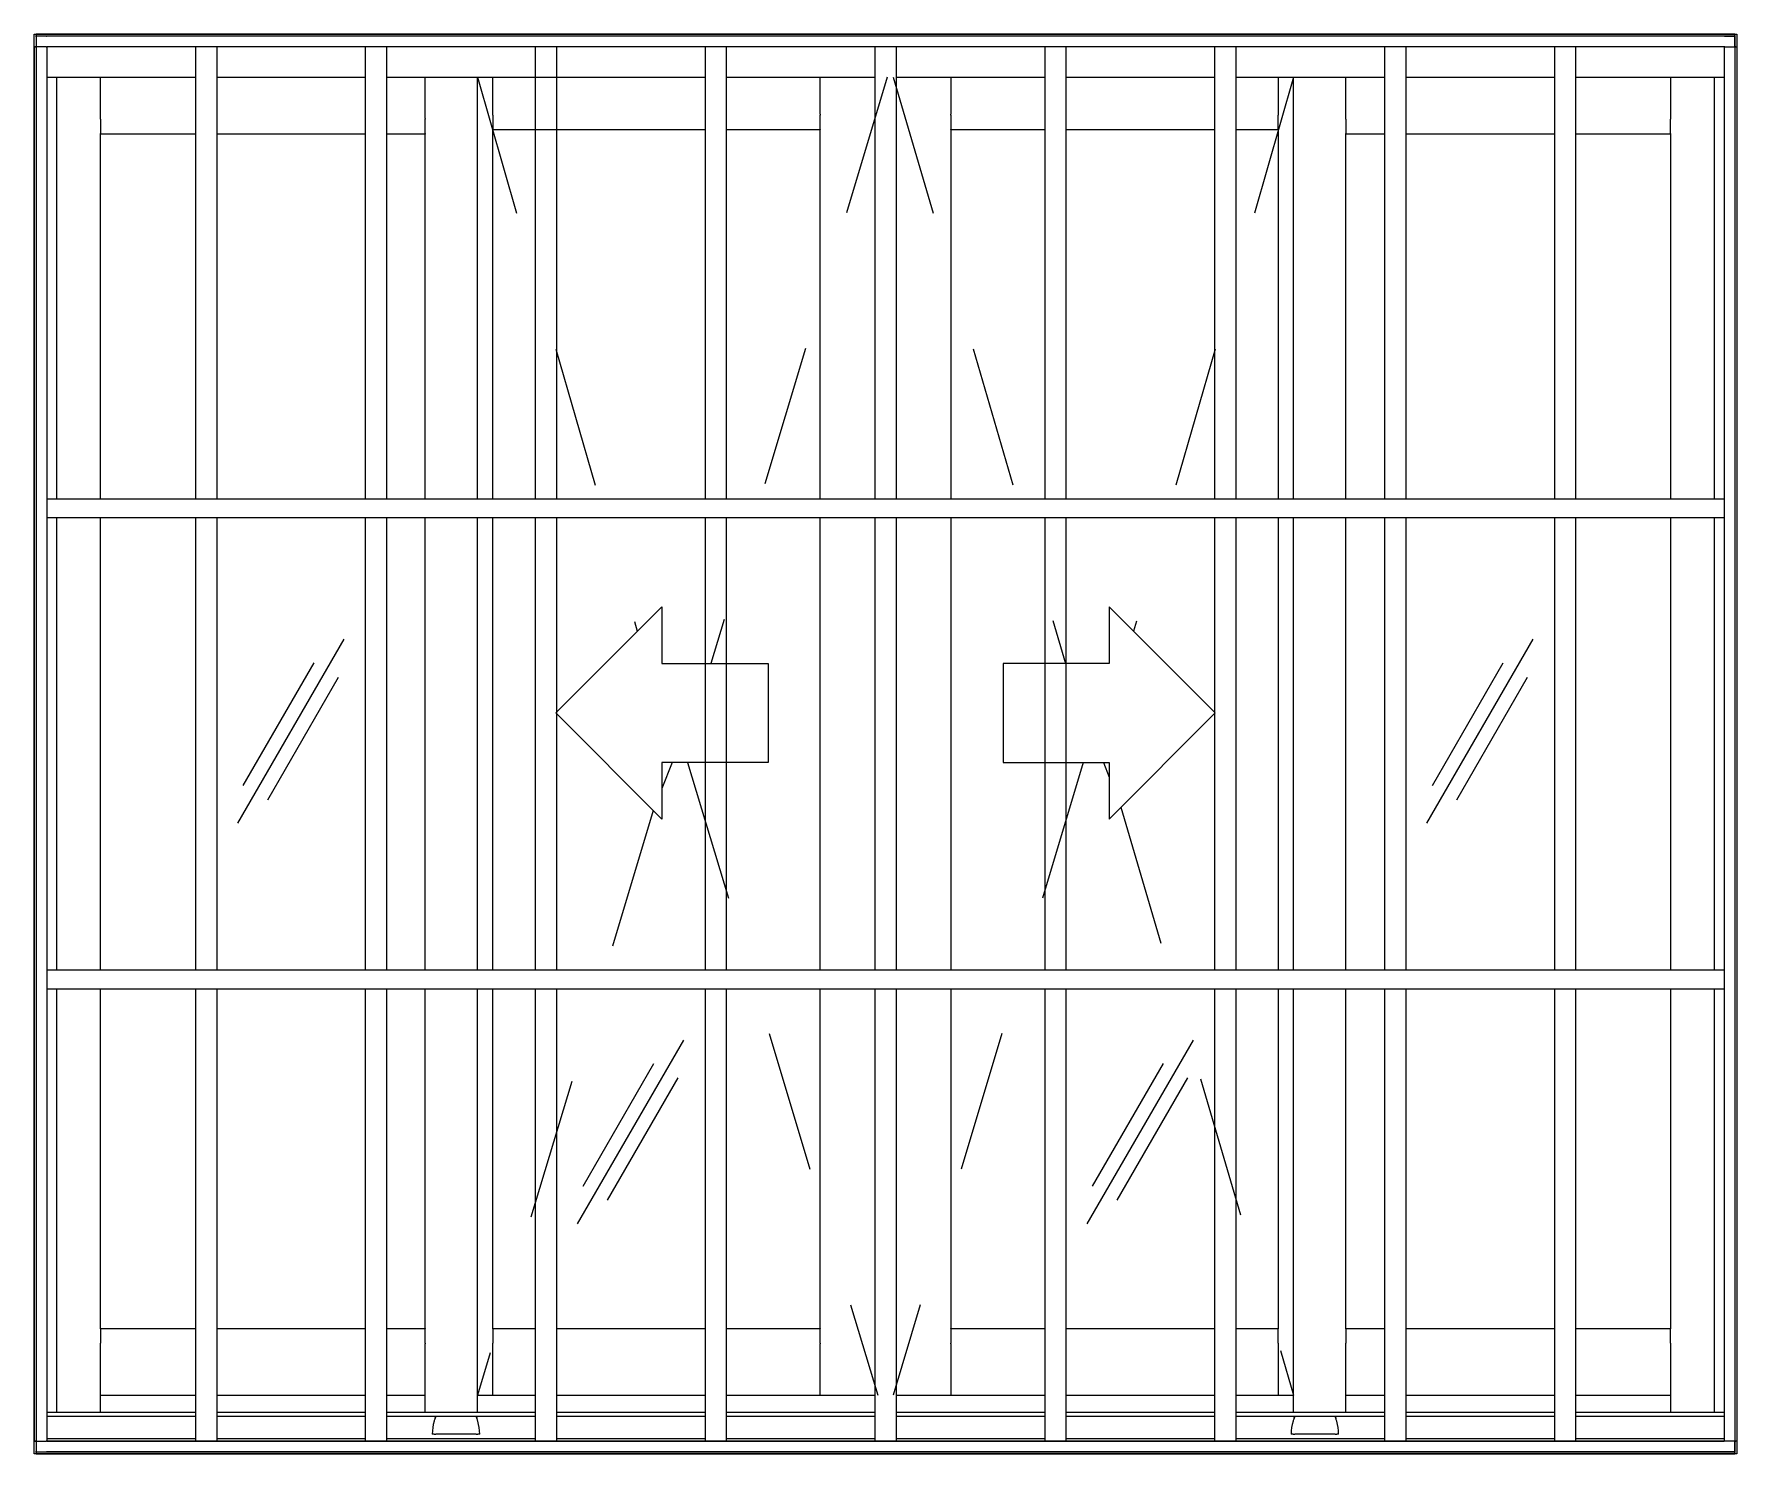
# Model space of a CAD drawing. Header units: millimetres. Extents: x 210.38 to 211.58, y 1050.05 to 1051.05.
import ezdxf

# ---------------------------------------------------------------- set-up
doc = ezdxf.new("R2010")
doc.units = ezdxf.units.MM
doc.header["$LTSCALE"] = 0.5
doc.linetypes.add('HIDDEN2', pattern=[0.1875, 0.125, -0.0625])
doc.layers.add('Gravia_Janelas', color=1, linetype='Continuous')
doc.layers.add('Gravia_Janelas_hidden2', color=1, linetype='HIDDEN2')

msp = doc.modelspace()

# ---------------------------------------------------------------- linework, layer by layer
at = {"layer": 'Gravia_Janelas'}
for p, q in [((211.5809, 1051.0511), (210.3809, 1051.0511)), ((210.3809, 1051.051), (210.3809, 1051.0511)), ((210.3809, 1051.051), (210.3809, 1051.0503)), ((210.3809, 1051.0501), (210.3809, 1051.0503)), ((210.3809, 1051.0501), (210.3809, 1051.0496)), ((210.3809, 1051.0496), (210.3813, 1051.0496)), ((210.3809, 1051.0496), (210.3809, 1050.0496)), ((210.3809, 1051.0492), (210.3809, 1051.0496)), ((211.5809, 1051.0496), (210.3809, 1051.0496)), ((210.3809, 1051.0492), (210.3809, 1051.0425)), ((210.3881, 1051.0496), (210.3813, 1051.0496)), ((210.3881, 1051.0496), (210.3885, 1051.0496)), ((211.5733, 1051.0496), (210.3885, 1051.0496)), ((211.5737, 1051.0496), (211.5733, 1051.0496)), ((211.5737, 1051.0496), (211.5805, 1051.0496)), ((211.5809, 1051.0496), (211.5805, 1051.0496)), ((211.5809, 1051.0511), (211.5809, 1051.051)), ((211.5809, 1051.0503), (211.5809, 1051.051)), ((211.5809, 1051.0503), (211.5809, 1051.0501)), ((211.5809, 1051.0496), (211.5809, 1051.0501)), ((211.5809, 1051.0496), (211.5809, 1050.0496)), ((211.5809, 1051.0496), (211.5809, 1051.0492)), ((211.5809, 1051.0425), (211.5809, 1051.0492)), ((210.3794, 1051.042), (210.3794, 1050.0572)), ((210.3794, 1051.042), (210.3795, 1051.042)), ((210.3802, 1051.042), (210.3795, 1051.042)), ((210.3802, 1051.042), (210.3805, 1051.042)), ((210.3809, 1051.042), (210.3805, 1051.042)), ((210.3809, 1051.042), (210.3809, 1051.0425)), ((210.3809, 1051.042), (210.3809, 1050.0572)), ((210.3809, 1051.042), (210.3813, 1051.042)), ((210.388, 1051.042), (210.3813, 1051.042)), ((210.388, 1051.042), (210.3885, 1051.042)), ((211.5733, 1051.042), (210.3885, 1051.042)), ((210.3885, 1051.042), (210.3885, 1050.0572)), ((211.5733, 1051.042), (210.3885, 1051.042)), ((210.3885, 1051.042), (210.3885, 1050.0572)), ((210.4934, 1051.042), (210.4934, 1050.7226)), ((210.5084, 1051.042), (210.5084, 1050.7226)), ((210.6134, 1051.042), (210.6134, 1050.7226)), ((210.6284, 1051.042), (210.6284, 1050.7226)), ((210.7334, 1051.042), (210.7334, 1050.7226)), ((210.7484, 1051.042), (210.7484, 1050.7226)), ((210.8534, 1051.042), (210.8534, 1050.7226)), ((210.8684, 1051.042), (210.8684, 1050.7226)), ((210.9734, 1051.042), (210.9734, 1050.7226)), ((210.9884, 1051.042), (210.9884, 1050.7226)), ((211.0934, 1051.042), (211.0934, 1050.7226)), ((211.1084, 1051.042), (211.1084, 1050.7226)), ((211.2134, 1051.042), (211.2134, 1050.7226)), ((211.2284, 1051.042), (211.2284, 1050.7226)), ((211.3334, 1051.042), (211.3334, 1050.7226)), ((211.3484, 1051.042), (211.3484, 1050.7226)), ((211.4534, 1051.042), (211.4534, 1050.7226)), ((211.4684, 1051.042), (211.4684, 1050.7226)), ((211.5733, 1051.042), (211.5733, 1050.0572)), ((211.5733, 1051.042), (211.5733, 1050.0572)), ((211.5738, 1051.042), (211.5733, 1051.042)), ((211.5738, 1051.042), (211.5805, 1051.042)), ((211.5809, 1051.042), (211.5805, 1051.042)), ((211.5809, 1051.0425), (211.5809, 1051.042)), ((211.5809, 1051.042), (211.5809, 1050.0572)), ((211.5809, 1051.042), (211.5813, 1051.042)), ((211.5816, 1051.042), (211.5813, 1051.042)), ((211.5816, 1051.042), (211.5823, 1051.042)), ((211.5824, 1051.042), (211.5823, 1051.042)), ((211.5824, 1051.042), (211.5824, 1050.0572)), ((210.3885, 1051.0206), (210.4934, 1051.0206)), ((210.3955, 1050.7226), (210.3955, 1051.0206)), ((210.4263, 1050.9915), (210.4263, 1051.0206)), ((210.5084, 1051.0206), (210.6134, 1051.0206)), ((210.6284, 1051.0206), (210.8534, 1051.0206)), ((210.6558, 1050.9915), (210.6558, 1051.0206)), ((210.6926, 1050.7226), (210.6926, 1051.0206)), ((210.7036, 1050.9945), (210.7036, 1051.0206)), ((210.8684, 1051.0206), (210.9734, 1051.0206)), ((210.9347, 1050.9945), (210.9347, 1051.0206)), ((210.9884, 1051.0206), (211.0934, 1051.0206)), ((211.0271, 1051.0206), (211.0271, 1050.9945)), ((211.1084, 1051.0206), (211.2134, 1051.0206)), ((211.2284, 1051.0206), (211.3334, 1051.0206)), ((211.2582, 1051.0206), (211.2582, 1050.9945)), ((211.2692, 1050.7226), (211.2692, 1051.0206)), ((211.306, 1050.9915), (211.306, 1051.0206)), ((211.3484, 1051.0206), (211.4534, 1051.0206)), ((211.4684, 1051.0206), (211.5733, 1051.0206)), ((211.5355, 1051.0206), (211.5355, 1050.9915)), ((211.5663, 1051.0206), (211.5663, 1050.7226)), ((210.4263, 1050.9909), (210.4263, 1050.9915)), ((210.4263, 1050.9909), (210.4263, 1050.9808)), ((210.6558, 1050.9915), (210.6558, 1050.9909)), ((210.6558, 1050.9808), (210.6558, 1050.9909)), ((210.7036, 1050.9939), (210.7036, 1050.9945)), ((210.7036, 1050.9939), (210.7036, 1050.9838)), ((210.9347, 1050.9945), (210.9347, 1050.9939)), ((210.9347, 1050.9838), (210.9347, 1050.9939)), ((211.0271, 1050.9939), (211.0271, 1050.9945)), ((211.0271, 1050.9939), (211.0271, 1050.9838)), ((211.2582, 1050.9945), (211.2582, 1050.9939)), ((211.2582, 1050.9838), (211.2582, 1050.9939)), ((211.306, 1050.9909), (211.306, 1050.9915)), ((211.306, 1050.9909), (211.306, 1050.9808)), ((211.5355, 1050.9915), (211.5355, 1050.9909)), ((211.5355, 1050.9808), (211.5355, 1050.9909)), ((210.4263, 1050.9805), (210.4263, 1050.9808)), ((210.4263, 1050.7226), (210.4263, 1050.9805)), ((210.4934, 1050.9805), (210.4263, 1050.9805)), ((210.6134, 1050.9805), (210.5084, 1050.9805)), ((210.6558, 1050.9805), (210.6284, 1050.9805)), ((210.6558, 1050.9808), (210.6558, 1050.9805)), ((210.6558, 1050.7226), (210.6558, 1050.9805)), ((210.7036, 1050.9835), (210.7036, 1050.9838)), ((210.7036, 1050.7226), (210.7036, 1050.9835)), ((210.8534, 1050.9835), (210.7036, 1050.9835)), ((210.9347, 1050.9835), (210.8684, 1050.9835)), ((210.9347, 1050.9838), (210.9347, 1050.9835)), ((210.9347, 1050.7226), (210.9347, 1050.9835)), ((211.0271, 1050.9835), (211.0271, 1050.9838)), ((211.0934, 1050.9835), (211.0271, 1050.9835)), ((211.0271, 1050.9835), (211.0271, 1050.7226)), ((211.2134, 1050.9835), (211.1084, 1050.9835)), ((211.2582, 1050.9835), (211.2284, 1050.9835)), ((211.2582, 1050.9838), (211.2582, 1050.9835)), ((211.2582, 1050.9835), (211.2582, 1050.7226)), ((211.306, 1050.9805), (211.306, 1050.9808)), ((211.3334, 1050.9805), (211.306, 1050.9805)), ((211.306, 1050.7226), (211.306, 1050.9805)), ((211.4534, 1050.9805), (211.3484, 1050.9805)), ((211.5355, 1050.9805), (211.4684, 1050.9805)), ((211.5355, 1050.9808), (211.5355, 1050.9805)), ((211.5355, 1050.9805), (211.5355, 1050.7226)), ((211.5733, 1050.7226), (210.3885, 1050.7226)), ((211.5733, 1050.7094), (210.3885, 1050.7094)), ((210.3955, 1050.3898), (210.3955, 1050.7094)), ((210.4263, 1050.3898), (210.4263, 1050.7094)), ((210.4934, 1050.7094), (210.4934, 1050.3898)), ((210.5084, 1050.7094), (210.5084, 1050.3898)), ((210.6134, 1050.7094), (210.6134, 1050.3898)), ((210.6284, 1050.7094), (210.6284, 1050.3898)), ((210.6558, 1050.3898), (210.6558, 1050.7094)), ((210.6926, 1050.3898), (210.6926, 1050.7094)), ((210.7036, 1050.3898), (210.7036, 1050.7094)), ((210.7334, 1050.7094), (210.7334, 1050.3898)), ((210.7484, 1050.7094), (210.7484, 1050.3898)), ((210.8534, 1050.7094), (210.8534, 1050.3898)), ((210.8684, 1050.7094), (210.8684, 1050.3898)), ((210.9347, 1050.3898), (210.9347, 1050.7094)), ((210.9734, 1050.7094), (210.9734, 1050.3898)), ((210.9884, 1050.7094), (210.9884, 1050.3898)), ((211.0271, 1050.7094), (211.0271, 1050.3898)), ((211.0934, 1050.7094), (211.0934, 1050.3898)), ((211.1084, 1050.7094), (211.1084, 1050.3898)), ((211.2134, 1050.7094), (211.2134, 1050.3898)), ((211.2284, 1050.7094), (211.2284, 1050.3898)), ((211.2582, 1050.7094), (211.2582, 1050.3898)), ((211.2692, 1050.3898), (211.2692, 1050.7094)), ((211.306, 1050.3898), (211.306, 1050.7094)), ((211.3334, 1050.7094), (211.3334, 1050.3898)), ((211.3484, 1050.7094), (211.3484, 1050.3898)), ((211.4534, 1050.7094), (211.4534, 1050.3898)), ((211.4684, 1050.7094), (211.4684, 1050.3898)), ((211.5355, 1050.7094), (211.5355, 1050.3898)), ((211.5663, 1050.7094), (211.5663, 1050.3898)), ((210.5234, 1050.4937), (210.5984, 1050.6236)), ((211.3634, 1050.4937), (211.4384, 1050.6236)), ((210.5272, 1050.5203), (210.5772, 1050.6069)), ((211.3672, 1050.5203), (211.4172, 1050.6069)), ((210.5445, 1050.5103), (210.5945, 1050.5969)), ((211.3845, 1050.5103), (211.4345, 1050.5969)), ((210.8301, 1050.5366), (210.8229, 1050.5183)), ((211.1349, 1050.5366), (211.1389, 1050.5262)), ((211.5733, 1050.3898), (210.3885, 1050.3898)), ((210.3885, 1050.3766), (211.5733, 1050.3766)), ((210.3955, 1050.0777), (210.3955, 1050.3766)), ((210.4263, 1050.1368), (210.4263, 1050.3766)), ((210.4934, 1050.3766), (210.4934, 1050.0572)), ((210.5084, 1050.3766), (210.5084, 1050.0572)), ((210.6134, 1050.3766), (210.6134, 1050.0572)), ((210.6284, 1050.3766), (210.6284, 1050.0572)), ((210.6558, 1050.1368), (210.6558, 1050.3766)), ((210.6926, 1050.0777), (210.6926, 1050.3766)), ((210.7036, 1050.1368), (210.7036, 1050.3766)), ((210.7334, 1050.3766), (210.7334, 1050.0572)), ((210.7484, 1050.3766), (210.7484, 1050.0572)), ((210.8534, 1050.3766), (210.8534, 1050.0572)), ((210.8684, 1050.3766), (210.8684, 1050.0572)), ((210.9347, 1050.1368), (210.9347, 1050.3766)), ((210.9734, 1050.3766), (210.9734, 1050.0572)), ((210.9884, 1050.3766), (210.9884, 1050.0572)), ((211.0271, 1050.3766), (211.0271, 1050.1368)), ((211.0934, 1050.3766), (211.0934, 1050.0572)), ((211.1084, 1050.3766), (211.1084, 1050.0572)), ((211.2134, 1050.3766), (211.2134, 1050.0572)), ((211.2284, 1050.3766), (211.2284, 1050.0572)), ((211.2582, 1050.3766), (211.2582, 1050.1368)), ((211.2692, 1050.0777), (211.2692, 1050.3766)), ((211.306, 1050.1368), (211.306, 1050.3766)), ((211.3334, 1050.3766), (211.3334, 1050.0572)), ((211.3484, 1050.3766), (211.3484, 1050.0572)), ((211.4534, 1050.3766), (211.4534, 1050.0572)), ((211.4684, 1050.3766), (211.4684, 1050.0572)), ((211.5355, 1050.3766), (211.5355, 1050.1368)), ((211.5663, 1050.3766), (211.5663, 1050.0777)), ((210.7634, 1050.2106), (210.8384, 1050.3405)), ((211.1234, 1050.2106), (211.1984, 1050.3405)), ((210.7672, 1050.2373), (210.8172, 1050.3239)), ((211.1272, 1050.2373), (211.1772, 1050.3239)), ((210.7845, 1050.2273), (210.8345, 1050.3139)), ((211.1445, 1050.2273), (211.1945, 1050.3139)), ((210.4263, 1050.1365), (210.4263, 1050.1368)), ((210.4263, 1050.1368), (210.4934, 1050.1368)), ((210.4263, 1050.1365), (210.4263, 1050.1265)), ((210.5084, 1050.1368), (210.6134, 1050.1368)), ((210.6284, 1050.1368), (210.6558, 1050.1368)), ((210.6558, 1050.1368), (210.6558, 1050.1365)), ((210.6558, 1050.1265), (210.6558, 1050.1365)), ((210.7036, 1050.1365), (210.7036, 1050.1368)), ((210.7036, 1050.1368), (210.7334, 1050.1368)), ((210.7036, 1050.1365), (210.7036, 1050.1265)), ((210.7484, 1050.1368), (210.8534, 1050.1368)), ((210.8684, 1050.1368), (210.9347, 1050.1368)), ((210.9347, 1050.1368), (210.9347, 1050.1365)), ((210.9347, 1050.1265), (210.9347, 1050.1365)), ((211.0271, 1050.1365), (211.0271, 1050.1368)), ((211.0271, 1050.1368), (211.0934, 1050.1368)), ((211.0271, 1050.1365), (211.0271, 1050.1265)), ((211.1084, 1050.1368), (211.2134, 1050.1368)), ((211.2284, 1050.1368), (211.2582, 1050.1368)), ((211.2582, 1050.1368), (211.2582, 1050.1365)), ((211.2582, 1050.1265), (211.2582, 1050.1365)), ((211.306, 1050.1365), (211.306, 1050.1368)), ((211.306, 1050.1368), (211.3334, 1050.1368)), ((211.306, 1050.1365), (211.306, 1050.1265)), ((211.3484, 1050.1368), (211.4534, 1050.1368)), ((211.4684, 1050.1368), (211.5355, 1050.1368)), ((211.5355, 1050.1368), (211.5355, 1050.1365)), ((211.5355, 1050.1265), (211.5355, 1050.1365)), ((210.4263, 1050.1258), (210.4263, 1050.1265)), ((210.4263, 1050.0777), (210.4263, 1050.1258)), ((210.6558, 1050.1265), (210.6558, 1050.1258)), ((210.6558, 1050.0777), (210.6558, 1050.1258)), ((210.7036, 1050.1258), (210.7036, 1050.1265)), ((210.7036, 1050.0897), (210.7036, 1050.1258)), ((210.9347, 1050.1265), (210.9347, 1050.1258)), ((210.9347, 1050.0897), (210.9347, 1050.1258)), ((211.0271, 1050.1258), (211.0271, 1050.1265)), ((211.0271, 1050.1258), (211.0271, 1050.0897)), ((211.2582, 1050.1265), (211.2582, 1050.1258)), ((211.2582, 1050.1258), (211.2582, 1050.0897)), ((211.306, 1050.1258), (211.306, 1050.1265)), ((211.306, 1050.0777), (211.306, 1050.1258)), ((211.5355, 1050.1265), (211.5355, 1050.1258)), ((211.5355, 1050.1258), (211.5355, 1050.0777)), ((210.4263, 1050.0897), (210.4934, 1050.0897)), ((210.5084, 1050.0897), (210.6134, 1050.0897)), ((210.6284, 1050.0897), (210.6558, 1050.0897)), ((210.6926, 1050.0897), (210.7033, 1050.0897)), ((210.7036, 1050.0897), (210.7033, 1050.0897)), ((210.7036, 1050.0897), (210.7334, 1050.0897)), ((210.7484, 1050.0897), (210.8534, 1050.0897)), ((210.8684, 1050.0897), (210.9347, 1050.0897)), ((210.935, 1050.0897), (210.9347, 1050.0897)), ((210.935, 1050.0897), (210.9726, 1050.0897)), ((210.9726, 1050.0897), (210.9732, 1050.0897)), ((210.9734, 1050.0897), (210.9732, 1050.0897)), ((210.9884, 1050.0897), (211.0268, 1050.0897)), ((211.0271, 1050.0897), (211.0268, 1050.0897)), ((211.0271, 1050.0897), (211.0934, 1050.0897)), ((211.1084, 1050.0897), (211.2134, 1050.0897)), ((211.2284, 1050.0897), (211.2582, 1050.0897)), ((211.2585, 1050.0897), (211.2582, 1050.0897)), ((211.2585, 1050.0897), (211.2692, 1050.0897)), ((211.306, 1050.0897), (211.3334, 1050.0897)), ((211.3484, 1050.0897), (211.4534, 1050.0897)), ((211.4684, 1050.0897), (211.5355, 1050.0897)), ((210.3885, 1050.0777), (210.4934, 1050.0777)), ((210.3885, 1050.0748), (210.4934, 1050.0748)), ((210.5084, 1050.0777), (210.6134, 1050.0777)), ((210.5084, 1050.0748), (210.6134, 1050.0748)), ((210.6284, 1050.0777), (210.7334, 1050.0777)), ((210.6284, 1050.0748), (210.7334, 1050.0748)), ((210.7484, 1050.0777), (210.8534, 1050.0777)), ((210.7484, 1050.0748), (210.8534, 1050.0748)), ((210.8684, 1050.0777), (210.9734, 1050.0777)), ((210.8684, 1050.0748), (210.9734, 1050.0748)), ((210.9884, 1050.0777), (211.0934, 1050.0777)), ((210.9884, 1050.0748), (211.0934, 1050.0748)), ((211.1084, 1050.0777), (211.2134, 1050.0777)), ((211.1084, 1050.0748), (211.2134, 1050.0748)), ((211.2284, 1050.0777), (211.3334, 1050.0777)), ((211.2284, 1050.0748), (211.3334, 1050.0748)), ((211.3484, 1050.0777), (211.4534, 1050.0777)), ((211.3484, 1050.0748), (211.4534, 1050.0748)), ((211.4684, 1050.0777), (211.5733, 1050.0777)), ((211.4684, 1050.0748), (211.5733, 1050.0748)), ((210.3795, 1050.0572), (210.3794, 1050.0572)), ((210.3795, 1050.0572), (210.3802, 1050.0572)), ((210.3805, 1050.0572), (210.3802, 1050.0572)), ((210.3805, 1050.0572), (210.3809, 1050.0572)), ((210.3809, 1050.0567), (210.3809, 1050.0572)), ((210.3813, 1050.0572), (210.3809, 1050.0572)), ((210.3809, 1050.0567), (210.3809, 1050.05)), ((210.3813, 1050.0572), (210.388, 1050.0572)), ((210.3885, 1050.0572), (210.388, 1050.0572)), ((210.4934, 1050.0587), (210.3885, 1050.0587)), ((210.3885, 1050.0572), (211.5733, 1050.0572)), ((211.5733, 1050.0572), (210.3885, 1050.0572)), ((210.6134, 1050.0587), (210.5084, 1050.0587)), ((210.7334, 1050.0587), (210.6284, 1050.0587)), ((210.6621, 1050.0622), (210.6607, 1050.0622)), ((210.6621, 1050.0622), (210.6633, 1050.0622)), ((210.6917, 1050.0622), (210.6633, 1050.0622)), ((210.6917, 1050.0622), (210.6929, 1050.0622)), ((210.6942, 1050.0622), (210.6929, 1050.0622)), ((210.8534, 1050.0587), (210.7484, 1050.0587)), ((210.9734, 1050.0587), (210.8684, 1050.0587)), ((211.0934, 1050.0587), (210.9884, 1050.0587)), ((211.2134, 1050.0587), (211.1084, 1050.0587)), ((211.3334, 1050.0587), (211.2284, 1050.0587)), ((211.2689, 1050.0622), (211.2675, 1050.0622)), ((211.2689, 1050.0622), (211.2701, 1050.0622)), ((211.2985, 1050.0622), (211.2701, 1050.0622)), ((211.2985, 1050.0622), (211.2997, 1050.0622)), ((211.301, 1050.0622), (211.2997, 1050.0622)), ((211.4534, 1050.0587), (211.3484, 1050.0587)), ((211.5733, 1050.0587), (211.4684, 1050.0587)), ((211.5805, 1050.0572), (211.5733, 1050.0572)), ((211.5805, 1050.0572), (211.5809, 1050.0572)), ((211.5809, 1050.0572), (211.5809, 1050.0567)), ((211.5813, 1050.0572), (211.5809, 1050.0572)), ((211.5809, 1050.05), (211.5809, 1050.0567)), ((211.5813, 1050.0572), (211.5816, 1050.0572)), ((211.5823, 1050.0572), (211.5816, 1050.0572)), ((211.5823, 1050.0572), (211.5824, 1050.0572)), ((210.3809, 1050.0496), (210.3809, 1050.05)), ((210.3813, 1050.0496), (210.3809, 1050.0496)), ((210.3809, 1050.0496), (211.5809, 1050.0496)), ((210.3809, 1050.0496), (210.3809, 1050.0492)), ((210.3809, 1050.0489), (210.3809, 1050.0492)), ((210.3809, 1050.0489), (210.3809, 1050.0483)), ((210.3809, 1050.0481), (210.3809, 1050.0483)), ((210.3809, 1050.0481), (211.5809, 1050.0481)), ((210.3813, 1050.0496), (210.3881, 1050.0496)), ((210.3885, 1050.0496), (210.3881, 1050.0496)), ((211.5733, 1050.0496), (210.3885, 1050.0496)), ((211.5805, 1050.0496), (211.5737, 1050.0496)), ((211.5805, 1050.0496), (211.5809, 1050.0496)), ((211.5809, 1050.05), (211.5809, 1050.0496)), ((211.5809, 1050.0492), (211.5809, 1050.0496)), ((211.5809, 1050.0492), (211.5809, 1050.0489)), ((211.5809, 1050.0483), (211.5809, 1050.0489)), ((211.5809, 1050.0483), (211.5809, 1050.0481))]:
    msp.add_line(p, q, dxfattribs=at)
at = {"layer": 'Gravia_Janelas', "color": 2}
msp.add_lwpolyline([(210.3794, 1051.0511), (211.5824, 1051.0511), (211.5824, 1050.0482), (210.3794, 1050.0482)], close=True, dxfattribs=at)
at = {"layer": 'Gravia_Janelas'}
for points in [[(210.7479, 1050.5716), (210.8229, 1050.6466), (210.8229, 1050.6066), (210.8979, 1050.6066), (210.8979, 1050.5366), (210.8229, 1050.5366), (210.8229, 1050.4966), (210.7479, 1050.5716)], [(211.2139, 1050.5716), (211.1389, 1050.6466), (211.1389, 1050.6066), (211.0639, 1050.6066), (211.0639, 1050.5366), (211.1389, 1050.5366), (211.1389, 1050.4966), (211.2139, 1050.5716)]]:
    msp.add_lwpolyline(points, close=True, dxfattribs=at)
for points in [[(210.6628, 1050.0736), (210.6629, 1050.0737), (210.6629, 1050.0738), (210.6629, 1050.0738), (210.663, 1050.0739), (210.663, 1050.074), (210.663, 1050.074), (210.6631, 1050.0741), (210.6631, 1050.0741), (210.6631, 1050.0742), (210.6632, 1050.0742), (210.6632, 1050.0743), (210.6632, 1050.0743), (210.6633, 1050.0744), (210.6633, 1050.0744), (210.6634, 1050.0745), (210.6634, 1050.0745), (210.6634, 1050.0745), (210.6635, 1050.0746), (210.6635, 1050.0746), (210.6636, 1050.0747), (210.6636, 1050.0747), (210.6637, 1050.0747), (210.6637, 1050.0748), (210.6637, 1050.0748)], [(210.6912, 1050.0748), (210.6913, 1050.0748), (210.6913, 1050.0747), (210.6914, 1050.0747), (210.6914, 1050.0747), (210.6914, 1050.0746), (210.6915, 1050.0746), (210.6915, 1050.0745), (210.6916, 1050.0745), (210.6916, 1050.0745), (210.6917, 1050.0744), (210.6917, 1050.0744), (210.6917, 1050.0743), (210.6918, 1050.0743), (210.6918, 1050.0742), (210.6918, 1050.0742), (210.6919, 1050.0741), (210.6919, 1050.0741), (210.692, 1050.074), (210.692, 1050.074), (210.692, 1050.0739), (210.6921, 1050.0738), (210.6921, 1050.0738), (210.6921, 1050.0737), (210.6921, 1050.0736)], [(211.2696, 1050.0736), (211.2697, 1050.0737), (211.2697, 1050.0738), (211.2697, 1050.0738), (211.2698, 1050.0739), (211.2698, 1050.074), (211.2698, 1050.074), (211.2699, 1050.0741), (211.2699, 1050.0741), (211.2699, 1050.0742), (211.27, 1050.0742), (211.27, 1050.0743), (211.27, 1050.0743), (211.2701, 1050.0744), (211.2701, 1050.0744), (211.2702, 1050.0745), (211.2702, 1050.0745), (211.2702, 1050.0745), (211.2703, 1050.0746), (211.2703, 1050.0746), (211.2704, 1050.0747), (211.2704, 1050.0747), (211.2705, 1050.0747), (211.2705, 1050.0748), (211.2705, 1050.0748)], [(211.298, 1050.0748), (211.2981, 1050.0748), (211.2981, 1050.0747), (211.2982, 1050.0747), (211.2982, 1050.0747), (211.2982, 1050.0746), (211.2983, 1050.0746), (211.2983, 1050.0745), (211.2984, 1050.0745), (211.2984, 1050.0745), (211.2985, 1050.0744), (211.2985, 1050.0744), (211.2985, 1050.0743), (211.2986, 1050.0743), (211.2986, 1050.0742), (211.2986, 1050.0742), (211.2987, 1050.0741), (211.2987, 1050.0741), (211.2988, 1050.074), (211.2988, 1050.074), (211.2988, 1050.0739), (211.2989, 1050.0738), (211.2989, 1050.0738), (211.2989, 1050.0737), (211.2989, 1050.0736)], [(210.6627, 1050.0734), (210.6627, 1050.0734), (210.6628, 1050.0734), (210.6628, 1050.0734), (210.6628, 1050.0734), (210.6628, 1050.0734), (210.6628, 1050.0734), (210.6628, 1050.0735), (210.6628, 1050.0735), (210.6628, 1050.0735), (210.6628, 1050.0735), (210.6628, 1050.0735), (210.6628, 1050.0735), (210.6628, 1050.0735), (210.6628, 1050.0735), (210.6628, 1050.0735), (210.6628, 1050.0735), (210.6628, 1050.0736), (210.6628, 1050.0736), (210.6628, 1050.0736), (210.6628, 1050.0736), (210.6628, 1050.0736), (210.6628, 1050.0736), (210.6628, 1050.0736), (210.6628, 1050.0736)], [(210.6921, 1050.0736), (210.6921, 1050.0736), (210.6922, 1050.0736), (210.6922, 1050.0736), (210.6922, 1050.0736), (210.6922, 1050.0736), (210.6922, 1050.0736), (210.6922, 1050.0736), (210.6922, 1050.0735), (210.6922, 1050.0735), (210.6922, 1050.0735), (210.6922, 1050.0735), (210.6922, 1050.0735), (210.6922, 1050.0735), (210.6922, 1050.0735), (210.6922, 1050.0735), (210.6922, 1050.0735), (210.6922, 1050.0735), (210.6922, 1050.0734), (210.6922, 1050.0734), (210.6922, 1050.0734), (210.6922, 1050.0734), (210.6922, 1050.0734), (210.6922, 1050.0734), (210.6922, 1050.0734)], [(211.2695, 1050.0734), (211.2695, 1050.0734), (211.2696, 1050.0734), (211.2696, 1050.0734), (211.2696, 1050.0734), (211.2696, 1050.0734), (211.2696, 1050.0734), (211.2696, 1050.0735), (211.2696, 1050.0735), (211.2696, 1050.0735), (211.2696, 1050.0735), (211.2696, 1050.0735), (211.2696, 1050.0735), (211.2696, 1050.0735), (211.2696, 1050.0735), (211.2696, 1050.0735), (211.2696, 1050.0735), (211.2696, 1050.0736), (211.2696, 1050.0736), (211.2696, 1050.0736), (211.2696, 1050.0736), (211.2696, 1050.0736), (211.2696, 1050.0736), (211.2696, 1050.0736), (211.2696, 1050.0736)], [(211.2989, 1050.0736), (211.2989, 1050.0736), (211.299, 1050.0736), (211.299, 1050.0736), (211.299, 1050.0736), (211.299, 1050.0736), (211.299, 1050.0736), (211.299, 1050.0736), (211.299, 1050.0735), (211.299, 1050.0735), (211.299, 1050.0735), (211.299, 1050.0735), (211.299, 1050.0735), (211.299, 1050.0735), (211.299, 1050.0735), (211.299, 1050.0735), (211.299, 1050.0735), (211.299, 1050.0735), (211.299, 1050.0734), (211.299, 1050.0734), (211.299, 1050.0734), (211.299, 1050.0734), (211.299, 1050.0734), (211.299, 1050.0734), (211.299, 1050.0734)]]:
    msp.add_lwpolyline(points, dxfattribs=at)
for centre, start, end in [((210.6927, 1050.0622), 163.6817, 180), ((210.6927, 1050.0622), 159.6191, 163.6817), ((210.6622, 1050.0622), 16.3183, 20.3809), ((210.6622, 1050.0622), 0, 16.3183), ((211.2995, 1050.0622), 163.6817, 180), ((211.2995, 1050.0622), 159.6191, 163.6817), ((211.269, 1050.0622), 16.3183, 20.3809), ((211.269, 1050.0622), 0, 16.3183)]:
    msp.add_arc(centre, 0.032, start, end, dxfattribs=at)
at = {"layer": 'Gravia_Janelas_hidden2'}
for p, q in [((210.6926, 1051.0206), (210.8055, 1050.6293)), ((210.9821, 1051.0206), (210.8575, 1050.6066)), ((210.9863, 1051.0206), (211.108, 1050.6066)), ((211.2692, 1051.0206), (211.1562, 1050.6293)), ((210.8411, 1050.5366), (210.9754, 1050.0897)), ((211.1206, 1050.5366), (210.9863, 1050.0897)), ((210.8168, 1050.5027), (210.6926, 1050.0897)), ((211.1471, 1050.5049), (211.2692, 1050.0897))]:
    msp.add_line(p, q, dxfattribs=at)

doc.saveas('drawing.dxf')
